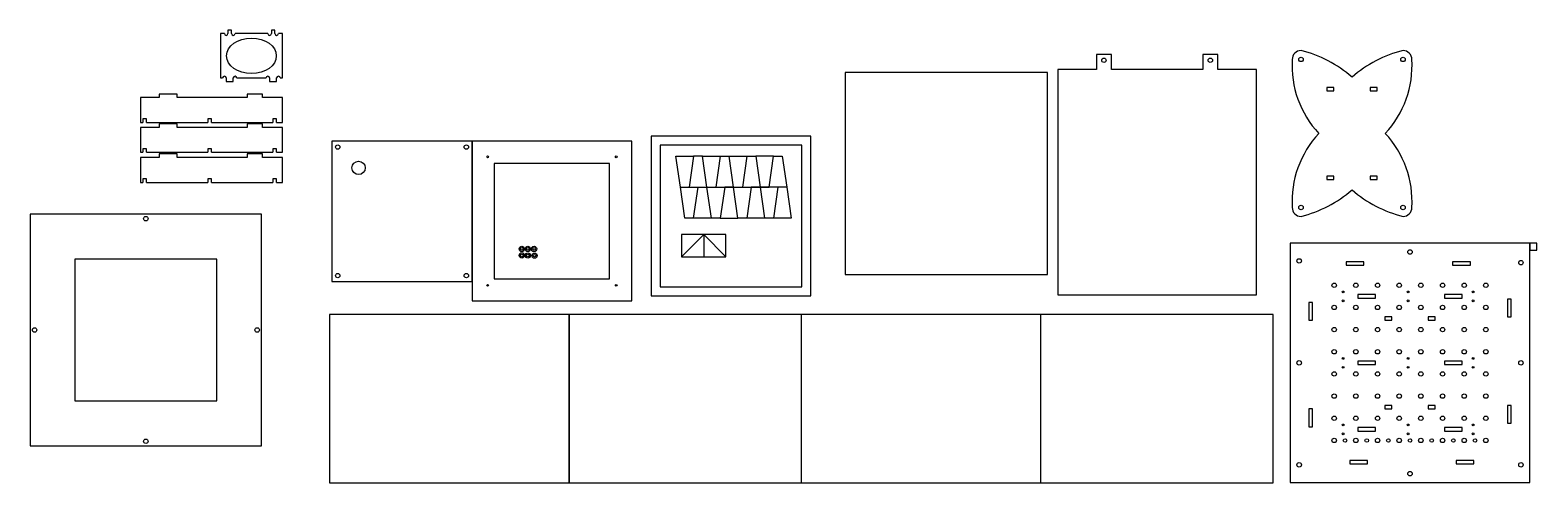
# Model space of a CAD drawing. Header units: inches. Extents: x -1487 to 212, y -1141 to -631.
import ezdxf

# ---------------------------------------------------------------- set-up
doc = ezdxf.new("R2010")
doc.units = ezdxf.units.IN
doc.header["$MEASUREMENT"] = 0

msp = doc.modelspace()

# ---------------------------------------------------------------- linework, layer by layer
msp.add_line((-727.3, -861.1), (-752.3, -886.1))
for points in [[(-1267.8, -634.5), (-1272.3, -634.5), (-1272.3, -684.5), (-1269.8, -684.5)], [(-1259.8, -634.5), (-1259.8, -630.5), (-1263.8, -630.5), (-1263.8, -634.5)], [(-1218.9, -634.5), (-1255.8, -634.5)], [(-1210.9, -634.5), (-1210.9, -630.5), (-1214.9, -630.5), (-1214.9, -634.5)], [(-1204.9, -684.5), (-1202.3, -684.5), (-1202.3, -634.5), (-1206.9, -634.5)], [(-267.6, -675), (-267.6, -658), (-284.6, -658), (-284.6, -675)], [(-147.6, -675), (-147.6, -658), (-164.6, -658), (-164.6, -675)], [(-284.6, -675), (-328.1, -675), (-328.1, -929), (-104.1, -929), (-104.1, -675), (-147.6, -675)], [(-164.6, -675), (-267.6, -675)], [(-1265.8, -684.5), (-1265.8, -688.5), (-1257.8, -688.5), (-1257.8, -684.5)], [(-1253.8, -684.5), (-1220.9, -684.5)], [(-1216.9, -684.5), (-1216.9, -688.5), (-1208.9, -688.5), (-1208.9, -684.5)], [(-1341.2, -706.6), (-1362.3, -706.6), (-1362.3, -734.6), (-1359.8, -734.6)], [(-1321.2, -706.6), (-1321.2, -702.6), (-1341.2, -702.6), (-1341.2, -706.6)], [(-1242, -706.6), (-1321.2, -706.6)], [(-1225, -706.6), (-1225, -702.6), (-1242, -702.6), (-1242, -706.6)], [(-1209.2, -734.6), (-1202.3, -734.6), (-1202.3, -706.6), (-1225, -706.6)], [(-1341.2, -740.3), (-1362.3, -740.3), (-1362.3, -768.3), (-1359.8, -768.3)], [(-1355.8, -734.6), (-1355.8, -730.6), (-1359.8, -730.6), (-1359.8, -734.6)], [(-1355.8, -734.6), (-1286.5, -734.6)], [(-1321.2, -740.3), (-1321.2, -736.3), (-1341.2, -736.3), (-1341.2, -740.3)], [(-1242, -740.3), (-1321.2, -740.3)], [(-1282.5, -734.6), (-1282.5, -730.6), (-1286.5, -730.6), (-1286.5, -734.6)], [(-1282.5, -734.6), (-1213.2, -734.6)], [(-1225, -740.3), (-1225, -736.3), (-1242, -736.3), (-1242, -740.3)], [(-1209.2, -768.3), (-1202.3, -768.3), (-1202.3, -740.3), (-1225, -740.3)], [(-1209.2, -734.6), (-1209.2, -730.6), (-1213.2, -730.6), (-1213.2, -734.6)], [(-1355.8, -768.3), (-1355.8, -764.3), (-1359.8, -764.3), (-1359.8, -768.3)], [(-1282.5, -768.3), (-1282.5, -764.3), (-1286.5, -764.3), (-1286.5, -768.3)], [(-1209.2, -768.3), (-1209.2, -764.3), (-1213.2, -764.3), (-1213.2, -768.3)], [(-1341.2, -774.2), (-1362.3, -774.2), (-1362.3, -802.2), (-1359.8, -802.2)], [(-1355.8, -768.3), (-1286.5, -768.3)], [(-1321.2, -774.2), (-1321.2, -770.2), (-1341.2, -770.2), (-1341.2, -774.2)], [(-1242, -774.2), (-1321.2, -774.2)], [(-1282.5, -768.3), (-1213.2, -768.3)], [(-1225, -774.2), (-1225, -770.2), (-1242, -770.2), (-1242, -774.2)], [(-1209.2, -802.2), (-1202.3, -802.2), (-1202.3, -774.2), (-1225, -774.2)], [(-753.7, -807.7), (-758.7, -772.7), (-738.7, -772.7), (-743.7, -807.7)], [(-738.7, -842.7), (-748.7, -842.7), (-753.7, -807.7), (-733.7, -807.7), (-723.7, -807.7), (-728.7, -772.7), (-738.7, -772.7)], [(-728.7, -772.7), (-708.7, -772.7), (-713.7, -807.7)], [(-708.7, -772.7), (-698.7, -772.7)], [(-693.7, -807.7), (-698.7, -772.7), (-678.7, -772.7), (-683.7, -807.7)], [(-678.7, -772.7), (-668.7, -772.7), (-663.7, -807.7), (-673.7, -807.7), (-663.7, -807.7), (-658.7, -842.7), (-678.7, -842.7)], [(-648.7, -772.7), (-638.7, -772.7), (-633.7, -807.7), (-643.7, -807.7), (-653.7, -807.7), (-663.7, -807.7), (-653.7, -807.7), (-648.7, -772.7), (-668.7, -772.7)], [(-1355.8, -802.2), (-1355.8, -798.2), (-1359.8, -798.2), (-1359.8, -802.2)], [(-1282.5, -802.2), (-1282.5, -798.2), (-1286.5, -798.2), (-1286.5, -802.2)], [(-1209.2, -802.2), (-1209.2, -798.2), (-1213.2, -798.2), (-1213.2, -802.2)], [(-1355.8, -802.2), (-1286.5, -802.2)], [(-1282.5, -802.2), (-1213.2, -802.2)], [(-718.7, -842.7), (-738.7, -842.7), (-733.7, -807.7), (-723.7, -807.7)], [(-708.7, -842.7), (-718.7, -842.7), (-723.7, -807.7), (-703.7, -807.7), (-693.7, -807.7), (-703.7, -807.7), (-708.7, -842.7), (-688.7, -842.7)], [(-643.7, -807.7), (-648.7, -842.7), (-658.7, -842.7)], [(-633.7, -807.7), (-628.7, -842.7), (-648.7, -842.7)], [(-702.3, -886.1), (-727.3, -861.1), (-752.3, -861.1), (-752.3, -886.1), (-727.3, -886.1)], [(-617.2, -1141.1), (-347.2, -1141.1), (-347.2, -951.1), (-617.2, -951.1)], [(-347.2, -1141.1), (-85.2, -1141.1), (-85.2, -951.1), (-347.2, -951.1)]]:
    msp.add_lwpolyline(points)
msp.add_lwpolyline([(71.2, -830.6, 0.204386), (41.2, -747.1, 0.204386), (71.2, -663.6, 0.414214), (61.2, -653.6, 0.12019), (3.7, -683.6, 0.12019), (-53.8, -653.6, 0.414214), (-63.8, -663.6, 0.204386), (-33.8, -747.1, 0.204386), (-63.8, -830.6, 0.414214), (-53.8, -840.6, 0.12019), (3.7, -810.6, 0.12019), (61.2, -840.6, 0.414214)], format="xyb", close=True)
for points in [[(-567.7, -678.2), (-567.7, -906.2), (-339.7, -906.2), (-339.7, -678.2)], [(-24.7, -695.1), (-24.7, -699.1), (-16.7, -699.1), (-16.7, -695.1)], [(24.1, -695.1), (24.1, -699.1), (32.1, -699.1), (32.1, -695.1)], [(-988.5, -913.9), (-988.5, -755.9), (-1146.5, -755.9), (-1146.5, -913.9)], [(-988.5, -755.9), (-988.5, -935.9), (-808.5, -935.9), (-808.5, -755.9)], [(-786.6, -750.1), (-786.6, -930.1), (-606.6, -930.1), (-606.6, -750.1)], [(-776.6, -760.1), (-776.6, -920.1), (-616.6, -920.1), (-616.6, -760.1)], [(-963.5, -780.9), (-963.5, -910.9), (-833.5, -910.9), (-833.5, -780.9)], [(-24.7, -795.1), (-24.7, -799.1), (-16.7, -799.1), (-16.7, -795.1)], [(24.1, -795.1), (24.1, -799.1), (32.1, -799.1), (32.1, -795.1)], [(-673.7, -807.7), (-678.7, -842.7), (-688.7, -842.7), (-693.7, -807.7)], [(-1225.9, -1099.2), (-1225.9, -838.2), (-1486.9, -838.2), (-1486.9, -1099.2)], [(-727.3, -861.1), (-727.3, -886.1), (-702.3, -886.1), (-702.3, -861.1)], [(-65.9, -870.8), (-65.9, -1140.8), (204.1, -1140.8), (204.1, -870.8)], [(204.1, -870.8), (204.1, -878.8), (212.1, -878.8), (212.1, -870.8)], [(-1436.4, -888.7), (-1436.4, -1048.7), (-1276.4, -1048.7), (-1276.4, -888.7)], [(-2.9, -895.8), (17.1, -895.8), (17.1, -891.8), (-2.9, -891.8)], [(117.1, -895.8), (137.1, -895.8), (137.1, -891.8), (117.1, -891.8)], [(10.3, -928.8), (10.3, -932.8), (30.3, -932.8), (30.3, -928.8)], [(108, -928.8), (108, -932.8), (128, -932.8), (128, -928.8)], [(179.1, -933.8), (179.1, -953.8), (183.1, -953.8), (183.1, -933.8)], [(-1149.2, -951.1), (-1149.2, -1141.1), (-879.2, -1141.1), (-879.2, -951.1)], [(-879.2, -1141.1), (-617.2, -1141.1), (-617.2, -951.1), (-879.2, -951.1)], [(-44.9, -937.8), (-44.9, -957.8), (-40.9, -957.8), (-40.9, -937.8)], [(40.7, -953.8), (40.7, -957.8), (48.7, -957.8), (48.7, -953.8)], [(89.5, -953.8), (89.5, -957.8), (97.5, -957.8), (97.5, -953.8)], [(10.3, -1003.8), (10.3, -1007.8), (30.3, -1007.8), (30.3, -1003.8)], [(108, -1003.8), (108, -1007.8), (128, -1007.8), (128, -1003.8)], [(-44.9, -1057.8), (-44.9, -1077.8), (-40.9, -1077.8), (-40.9, -1057.8)], [(40.7, -1053.8), (40.7, -1057.8), (48.7, -1057.8), (48.7, -1053.8)], [(89.5, -1053.8), (89.5, -1057.8), (97.5, -1057.8), (97.5, -1053.8)], [(179.1, -1053.8), (179.1, -1073.8), (183.1, -1073.8), (183.1, -1053.8)], [(10.3, -1078.8), (10.3, -1082.8), (30.3, -1082.8), (30.3, -1078.8)], [(108, -1078.8), (108, -1082.8), (128, -1082.8), (128, -1078.8)], [(1.1, -1119.8), (21.1, -1119.8), (21.1, -1115.8), (1.1, -1115.8)], [(121.1, -1119.8), (141.1, -1119.8), (141.1, -1115.8), (121.1, -1115.8)]]:
    msp.add_lwpolyline(points, close=True)
for centre, radius in [((-276.1, -664.5), 2.5), ((-156.1, -664.5), 2.5), ((-53.8, -663.6), 2.5), ((61.2, -663.6), 2.5), ((-1140, -762.4), 2.5), ((-995, -762.4), 2.5), ((-1116.5, -785.9), 7.5), ((-971, -773.4), 1), ((-826, -773.4), 1), ((-53.8, -830.6), 2.5), ((61.2, -830.6), 2.5), ((-1356.4, -843.2), 2.5), ((-932.4, -877.3), 3), ((-932.4, -884.6), 3), ((-932.4, -877.3), 1.5), ((-932.4, -884.6), 1.5), ((-925.7, -877.3), 3), ((-925.7, -884.7), 3), ((-925.7, -877.3), 1.5), ((-925.7, -884.7), 1.5), ((-918.7, -877.3), 3), ((-918.2, -884.9), 3), ((-918.7, -877.3), 1.5), ((-918.2, -884.9), 1.5), ((69.1, -880.8), 2.5), ((-55.9, -890.8), 2.5), ((194.1, -892.8), 2.5), ((-1140, -907.4), 2.5), ((-995, -907.4), 2.5), ((-971, -918.4), 1), ((-826, -918.4), 1), ((-16.4, -918.3), 2.5), ((-16.4, -918.3), 2.5), ((8, -918.3), 2.5), ((32.5, -918.3), 2.5), ((56.9, -918.3), 2.5), ((81.3, -918.3), 2.5), ((105.8, -918.3), 2.5), ((130.2, -918.3), 2.5), ((154.6, -918.3), 2.5), ((-6.4, -925.8), 1), ((66.9, -925.8), 1), ((140.2, -925.8), 1), ((-16.4, -943.3), 2.5), ((-6.4, -935.8), 1), ((8, -943.3), 2.5), ((32.5, -943.3), 2.5), ((56.9, -943.3), 2.5), ((66.9, -935.8), 1), ((81.3, -943.3), 2.5), ((105.8, -943.3), 2.5), ((130.2, -943.3), 2.5), ((140.2, -935.8), 1), ((154.6, -943.3), 2.5), ((-1481.9, -968.7), 2.5), ((-1230.9, -968.7), 2.5), ((-16.4, -968.3), 2.5), ((8, -968.3), 2.5), ((32.5, -968.3), 2.5), ((56.9, -968.3), 2.5), ((81.3, -968.3), 2.5), ((105.8, -968.3), 2.5), ((130.2, -968.3), 2.5), ((154.6, -968.3), 2.5), ((-16.4, -993.3), 2.5), ((-6.4, -1000.8), 1), ((8, -993.3), 2.5), ((32.5, -993.3), 2.5), ((56.9, -993.3), 2.5), ((66.9, -1000.8), 1), ((81.3, -993.3), 2.5), ((105.8, -993.3), 2.5), ((130.2, -993.3), 2.5), ((140.2, -1000.8), 1), ((154.6, -993.3), 2.5), ((-55.9, -1005.8), 2.5), ((-16.4, -1018.3), 2.5), ((-6.4, -1010.8), 1), ((8, -1018.3), 2.5), ((32.5, -1018.3), 2.5), ((56.9, -1018.3), 2.5), ((66.9, -1010.8), 1), ((81.3, -1018.3), 2.5), ((105.8, -1018.3), 2.5), ((130.2, -1018.3), 2.5), ((140.2, -1010.8), 1), ((154.6, -1018.3), 2.5), ((194.1, -1005.8), 2.5), ((-16.4, -1043.3), 2.5), ((8, -1043.3), 2.5), ((32.5, -1043.3), 2.5), ((56.9, -1043.3), 2.5), ((81.3, -1043.3), 2.5), ((105.8, -1043.3), 2.5), ((130.2, -1043.3), 2.5), ((154.6, -1043.3), 2.5), ((-16.4, -1068.3), 2.5), ((8, -1068.3), 2.5), ((32.5, -1068.3), 2.5), ((56.9, -1068.3), 2.5), ((81.3, -1068.3), 2.5), ((105.8, -1068.3), 2.5), ((130.2, -1068.3), 2.5), ((154.6, -1068.3), 2.5), ((-6.4, -1075.8), 1), ((-6.4, -1085.8), 1), ((66.9, -1075.8), 1), ((66.9, -1085.8), 1), ((140.2, -1075.8), 1), ((140.2, -1085.8), 1), ((-1356.4, -1094.2), 2.5), ((-16.4, -1093.3), 2.5), ((-4.2, -1093.3), 2), ((8, -1093.3), 2.5), ((20.3, -1093.3), 2), ((32.5, -1093.3), 2.5), ((44.7, -1093.3), 2), ((56.9, -1093.3), 2.5), ((69.1, -1093.3), 2), ((81.3, -1093.3), 2.5), ((93.5, -1093.3), 2), ((105.8, -1093.3), 2.5), ((118, -1093.3), 2), ((130.2, -1093.3), 2.5), ((142.4, -1093.3), 2), ((154.6, -1093.3), 2.5), ((-55.9, -1120.8), 2.5), ((194.1, -1120.8), 2.5), ((69.1, -1130.8), 2.5)]:
    msp.add_circle(centre, radius)
for centre, start, end in [((-1265.8, -634.5), 180, 0), ((-1257.8, -634.5), 180, 0), ((-1216.9, -634.5), 180, 0), ((-1208.9, -634.5), 180, 0), ((-1267.8, -684.5), 0, 180), ((-1255.8, -684.5), 0, 180), ((-1218.9, -684.5), 0, 180), ((-1206.9, -684.5), 0, 180)]:
    msp.add_arc(centre, 2, start, end)
msp.add_ellipse((-1237.3, -659.5), major_axis=(-28, 0), ratio=0.714286)

doc.saveas('drawing.dxf')
